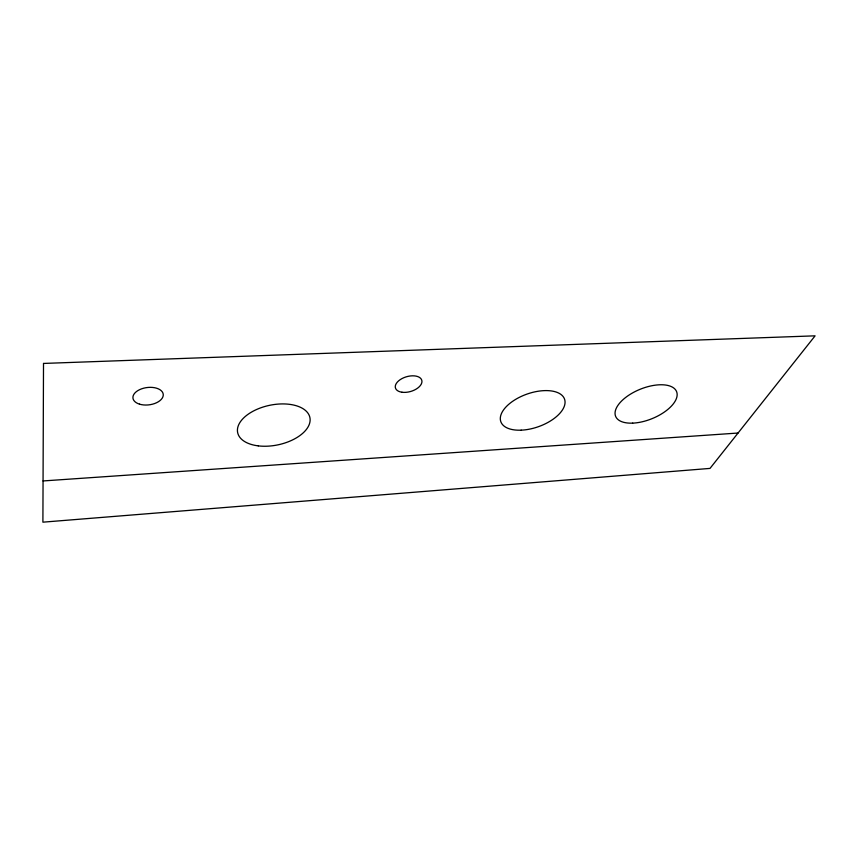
<?xml version="1.0" encoding="UTF-8"?>
<svg xmlns="http://www.w3.org/2000/svg" width="858" height="858" viewBox="0 0 858 858"><rect width="100%" height="100%" fill="white"/><g stroke="black" fill="none" stroke-linecap="round" stroke-linejoin="round"><path stroke-width="1.29" d="M43.061 480.952L738.052 433.033M43.511 363.438L42.9 522.168L710.006 468.404L815.1 335.832L43.511 363.438M521.181 430.169A33.805 17.278 -19.5 0 0 564.639 399.41A33.805 17.278 -19.5 0 0 512.215 401.608A33.805 17.278 -19.5 0 0 521.181 430.169M632.689 423.133A32.894 15.852 -22.1 0 0 677.059 393.361A32.894 15.852 -22.1 0 0 628.539 395.388A32.894 15.852 -22.1 0 0 632.689 423.133M258.258 445.87A36.905 20.206 -11.8 0 0 310.006 418.168A36.905 20.206 -11.8 0 0 253.046 411.229A36.905 20.206 -11.8 0 0 258.258 445.87M401.984 392.235A13.717 7.647 -16.3 0 0 421.954 381.467A13.717 7.647 -16.3 0 0 401.898 378.625A13.717 7.647 -16.3 0 0 401.984 392.235M139.5 404.15A15.262 8.709 -7.3 0 0 163.224 395.57A15.262 8.709 -7.3 0 0 141.559 388.846A15.262 8.709 -7.3 0 0 139.5 404.15"/></g></svg>
